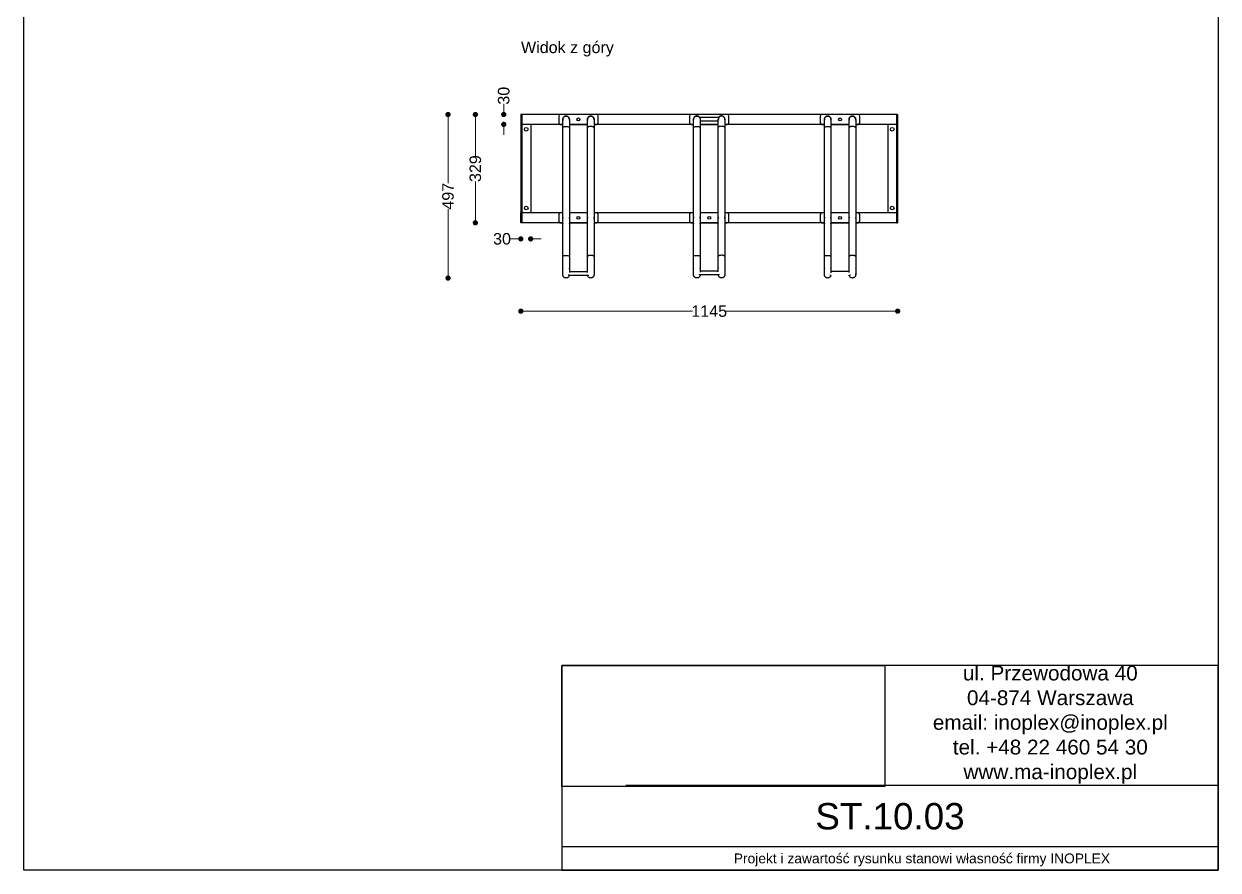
# Model space of a CAD drawing. Header units: millimetres. Extents: x 10366 to 13995, y 24552 to 29685.
# Drawn here: x 10366 to 13995, y 24552 to 27125 of the extents above; entities that cross this region are included whole.
import ezdxf

# ---------------------------------------------------------------- set-up
doc = ezdxf.new("R2010")
doc.units = ezdxf.units.MM
doc.header["$LTSCALE"] = 3
doc.layers.add('DomyÅ›lny', color=7, linetype='Continuous')
doc.styles.get("Standard").update_dxf_attribs({"font": 'arial.ttf'})
doc.dimstyles.new('MATEUSZ', dxfattribs={"dimtxt": 35, "dimasz": 16, "dimexe": 0.18, "dimexo": 0.0625, "dimgap": 0.09, "dimtad": 0, "dimdec": 0, "dimdsep": 46, "dimtxsty": 'Standard', "dimblk": 'DOT', "dimcen": 0.09, "dimse1": 1, "dimse2": 1, "dimadec": 0, "dimazin": 0, "dimtfac": 1, "dimtdec": 0, "dimtofl": 0, "dimtmove": 0, "dimatfit": 3, "dimfxl": 1, "dimtolj": 1, "dimtzin": 0, "dimlwd": 9, "dimlwe": 9, "dimarcsym": 0})
picture_1 = doc.add_image_def('image1.jpg', size_in_pixel=(1896, 709))

# ---------------------------------------------------------------- blocks, each defined once
blk = doc.blocks.new('_Dot')
at = {"color": 0, "linetype": 'ByBlock', "lineweight": -2}
blk.add_line((-0.5, 0), (-1, 0), dxfattribs=at)
at = {"color": 0, "linetype": 'ByBlock', "const_width": 0.5}
blk.add_lwpolyline([(-0.25, 0, 1), (0.25, 0, 1)], format="xyb", close=True, dxfattribs=at)
blk = doc.blocks.new('*D31')
at = {"color": 0, "lineweight": 9, "transparency": 16777216}
for p, q in [((11824.3, 26865.6), (11824.3, 26881.6)), ((11824.3, 26803.6), (11824.3, 26787.6))]:
    blk.add_line(p, q, dxfattribs=at)
at = {"layer": 'Defpoints', "color": 0, "transparency": 16777216}
for p in [(11824.3, 26849.6), (11876.2, 26849.6), (11906.2, 26819.6)]:
    blk.add_point(p, dxfattribs=at)
at = {"color": 0, "lineweight": 9, "transparency": 16777216, "xscale": 16, "yscale": 16, "zscale": 16}
for p, rotation in [((11824.3, 26849.6), 270), ((11824.3, 26819.6), 90)]:
    blk.add_blockref('_Dot', p, dxfattribs=dict(at, rotation=rotation))
at = {"color": 0, "transparency": 16777216, "insert": (11824.3, 26906.7), "char_height": 35, "attachment_point": 5, "rotation": 90}
blk.add_mtext('\\A1;30', dxfattribs=at)
blk = doc.blocks.new('*D32')
at = {"color": 0, "lineweight": 9, "transparency": 16777216}
for p, q in [((11860.2, 26471.5), (11844.2, 26471.5)), ((11922.2, 26471.5), (11938.2, 26471.5))]:
    blk.add_line(p, q, dxfattribs=at)
at = {"layer": 'Defpoints', "color": 0, "transparency": 16777216}
for p in [(11876.2, 26550.5), (11906.2, 26550.5), (11876.2, 26471.5)]:
    blk.add_point(p, dxfattribs=at)
at = {"color": 0, "lineweight": 9, "transparency": 16777216, "xscale": 16, "yscale": 16, "zscale": 16}
blk.add_blockref('_Dot', (11876.2, 26471.5), dxfattribs=at)
at = {"color": 0, "lineweight": 9, "transparency": 16777216, "xscale": 16, "yscale": 16, "zscale": 16, "rotation": 180}
blk.add_blockref('_Dot', (11906.2, 26471.5), dxfattribs=at)
at = {"color": 0, "transparency": 16777216, "insert": (11819.1, 26471.5), "char_height": 35, "attachment_point": 5}
blk.add_mtext('\\A1;30', dxfattribs=at)
blk = doc.blocks.new('*D33')
at = {"color": 0, "lineweight": 9, "transparency": 16777216}
for p, q in [((11892.2, 26251.8), (12397.8, 26251.8)), ((13005.2, 26251.8), (12499.5, 26251.8))]:
    blk.add_line(p, q, dxfattribs=at)
at = {"layer": 'Defpoints', "color": 0, "transparency": 16777216}
for p in [(11876.2, 26520.5), (13021.2, 26520.5), (13021.2, 26251.8)]:
    blk.add_point(p, dxfattribs=at)
at = {"color": 0, "lineweight": 9, "transparency": 16777216, "xscale": 16, "yscale": 16, "zscale": 16, "rotation": 180}
blk.add_blockref('_Dot', (11876.2, 26251.8), dxfattribs=at)
at = {"color": 0, "lineweight": 9, "transparency": 16777216, "xscale": 16, "yscale": 16, "zscale": 16}
blk.add_blockref('_Dot', (13021.2, 26251.8), dxfattribs=at)
at = {"color": 0, "transparency": 16777216, "insert": (12448.7, 26251.8), "char_height": 35, "attachment_point": 5}
blk.add_mtext('\\A1;1145', dxfattribs=at)
blk = doc.blocks.new('*D34')
at = {"color": 0, "lineweight": 9, "transparency": 16777216}
for p, q in [((11655, 26833.6), (11655, 26640.6)), ((11655, 26368.5), (11655, 26561.6))]:
    blk.add_line(p, q, dxfattribs=at)
at = {"layer": 'Defpoints', "color": 0, "transparency": 16777216}
for p in [(11655, 26849.6), (11876.2, 26849.6), (12013.7, 26352.5)]:
    blk.add_point(p, dxfattribs=at)
at = {"color": 0, "lineweight": 9, "transparency": 16777216, "xscale": 16, "yscale": 16, "zscale": 16}
for p, rotation in [((11655, 26849.6), 90), ((11655, 26352.5), 270)]:
    blk.add_blockref('_Dot', p, dxfattribs=dict(at, rotation=rotation))
at = {"color": 0, "transparency": 16777216, "insert": (11655, 26601.1), "char_height": 35, "attachment_point": 5, "rotation": 90}
blk.add_mtext('\\A1;497', dxfattribs=at)
blk = doc.blocks.new('*D35')
at = {"color": 0, "lineweight": 9, "transparency": 16777216}
for p, q in [((11738.1, 26833.6), (11738.1, 26723.8)), ((11738.1, 26536.5), (11738.1, 26646.3))]:
    blk.add_line(p, q, dxfattribs=at)
at = {"layer": 'Defpoints', "color": 0, "transparency": 16777216}
for p in [(11876.2, 26849.6), (11738.1, 26520.5), (11876.2, 26520.5)]:
    blk.add_point(p, dxfattribs=at)
at = {"color": 0, "lineweight": 9, "transparency": 16777216, "xscale": 16, "yscale": 16, "zscale": 16}
for p, rotation in [((11738.1, 26849.6), 90), ((11738.1, 26520.5), 270)]:
    blk.add_blockref('_Dot', p, dxfattribs=dict(at, rotation=rotation))
at = {"color": 0, "transparency": 16777216, "insert": (11738.1, 26685.1), "char_height": 35, "attachment_point": 5, "rotation": 90}
blk.add_mtext('\\A1;329', dxfattribs=at)

msp = doc.modelspace()

# ---------------------------------------------------------------- linework, layer by layer
for p, q in [((13995, 24809.6), (12194.9, 24809.6)), ((13994.7, 24623), (12001.1, 24623))]:
    msp.add_line(p, q)
for points in [[(10366.2, 24552.5), (10366.2, 29684.6), (13995, 29684.6), (13995, 24552.5)], [(12001.1, 24552.5), (13995, 24552.5), (13995, 25174.2), (12001.1, 25174.2)]]:
    msp.add_lwpolyline(points, close=True)
at = {"layer": 'DomyÅ›lny'}
for p, q in [((11876.2, 26849.6), (11876.2, 26520.5)), ((11879.2, 26849.6), (11876.2, 26849.6)), ((11876.2, 26849.6), (11876.2, 26819.6)), ((13021.2, 26849.6), (11876.2, 26849.6)), ((12003.7, 26819.6), (11876.2, 26819.6)), ((11879.2, 26849.6), (11879.2, 26520.5)), ((11906.2, 26819.6), (11906.2, 26550.5)), ((11991.2, 26844.6), (11991.2, 26824.6)), ((12106.2, 26849.6), (11996.2, 26849.6)), ((11996.2, 26819.6), (12003.7, 26819.6)), ((12078.7, 26819.6), (12023.7, 26819.6)), ((12023.7, 26819.6), (12078.7, 26819.6)), ((12401.1, 26819.6), (12098.7, 26819.6)), ((12098.7, 26819.6), (12106.2, 26819.6)), ((12111.2, 26824.6), (12111.2, 26844.6)), ((12388.7, 26844.6), (12388.7, 26824.6)), ((12503.7, 26849.6), (12393.7, 26849.6)), ((12393.7, 26819.6), (12401.1, 26819.6)), ((12418.7, 26841.1), (12478.7, 26841.1)), ((12476.2, 26829.1), (12421.1, 26829.1)), ((12476.2, 26819.6), (12421.1, 26819.6)), ((12421.1, 26819.6), (12476.2, 26819.6)), ((12798.7, 26819.6), (12496.2, 26819.6)), ((12496.2, 26819.6), (12503.7, 26819.6)), ((12508.7, 26824.6), (12508.7, 26844.6)), ((12786.2, 26844.6), (12786.2, 26824.6)), ((12901.2, 26849.6), (12791.2, 26849.6)), ((12791.2, 26819.6), (12798.7, 26819.6)), ((12873.7, 26819.6), (12818.7, 26819.6)), ((12818.7, 26819.6), (12873.7, 26819.6)), ((13021.2, 26819.6), (12893.7, 26819.6)), ((12893.7, 26819.6), (12901.2, 26819.6)), ((12906.2, 26824.6), (12906.2, 26844.6)), ((12991.2, 26819.6), (12991.2, 26550.5)), ((13018.2, 26849.6), (13018.2, 26520.5)), ((13018.2, 26849.6), (13021.2, 26849.6)), ((13021.2, 26849.6), (13021.2, 26520.5)), ((13021.2, 26849.6), (13021.2, 26819.6)), ((12003.7, 26417.6), (12003.7, 26809.6)), ((12023.7, 26809.6), (12023.7, 26417.6)), ((12078.7, 26417.6), (12078.7, 26809.6)), ((12098.7, 26809.6), (12098.7, 26417.6)), ((12401.1, 26417.6), (12401.1, 26809.7)), ((12421.1, 26809.7), (12421.1, 26417.6)), ((12476.2, 26418), (12476.2, 26810)), ((12496.2, 26810), (12496.2, 26418)), ((12798.7, 26417.6), (12798.7, 26809.6)), ((12818.7, 26809.6), (12818.7, 26417.6)), ((12873.7, 26417.6), (12873.7, 26809.6)), ((12893.7, 26809.6), (12893.7, 26417.6)), ((12003.7, 26550.5), (11876.2, 26550.5)), ((11876.2, 26520.5), (11876.2, 26550.5)), ((11991.2, 26545.5), (11991.2, 26525.5)), ((12003.7, 26550.5), (11996.2, 26550.5)), ((12078.7, 26550.5), (12023.7, 26550.5)), ((12078.7, 26550.5), (12023.7, 26550.5)), ((12401.1, 26550.5), (12098.7, 26550.5)), ((12106.2, 26550.5), (12098.7, 26550.5)), ((12111.2, 26525.5), (12111.2, 26545.5)), ((12388.7, 26545.5), (12388.7, 26525.5)), ((12401.1, 26550.5), (12393.7, 26550.5)), ((12476.2, 26550.5), (12421.1, 26550.5)), ((12476.2, 26550.5), (12421.1, 26550.5)), ((12798.7, 26550.5), (12496.2, 26550.5)), ((12503.7, 26550.5), (12496.2, 26550.5)), ((12508.7, 26525.5), (12508.7, 26545.5)), ((12786.2, 26545.5), (12786.2, 26525.5)), ((12798.7, 26550.5), (12791.2, 26550.5)), ((12873.7, 26550.5), (12818.7, 26550.5)), ((12873.7, 26550.5), (12818.7, 26550.5)), ((13021.2, 26550.5), (12893.7, 26550.5)), ((12901.2, 26550.5), (12893.7, 26550.5)), ((12906.2, 26525.5), (12906.2, 26545.5)), ((13021.2, 26520.5), (13021.2, 26550.5)), ((11879.2, 26520.5), (11876.2, 26520.5)), ((12003.7, 26520.5), (11876.2, 26520.5)), ((11996.2, 26520.5), (12003.7, 26520.5)), ((12078.7, 26520.5), (12023.7, 26520.5)), ((12023.7, 26520.5), (12078.7, 26520.5)), ((12401.1, 26520.5), (12098.7, 26520.5)), ((12098.7, 26520.5), (12106.2, 26520.5)), ((12393.7, 26520.5), (12401.1, 26520.5)), ((12476.2, 26520.5), (12421.1, 26520.5)), ((12421.1, 26520.5), (12476.2, 26520.5)), ((12798.7, 26520.5), (12496.2, 26520.5)), ((12496.2, 26520.5), (12503.7, 26520.5)), ((12791.2, 26520.5), (12798.7, 26520.5)), ((12873.7, 26520.5), (12818.7, 26520.5)), ((12818.7, 26520.5), (12873.7, 26520.5)), ((13021.2, 26520.5), (12893.7, 26520.5)), ((12893.7, 26520.5), (12901.2, 26520.5)), ((13018.2, 26520.5), (13021.2, 26520.5)), ((12081.2, 26360.6), (12021.2, 26360.6)), ((12023.7, 26372.6), (12078.7, 26372.6)), ((12478.8, 26361.9), (12418.8, 26361.9)), ((12421.1, 26373.9), (12476.2, 26373.9)), ((12873.7, 26372.6), (12818.7, 26372.6))]:
    msp.add_line(p, q, dxfattribs=at)
for points in [[(12013.7, 26844.9, 0), (12012.6, 26844.9, 0), (12011.4, 26844.7, 0), (12010.4, 26844.4, 0), (12009.3, 26844, 0), (12008.4, 26843.4, 0), (12007.5, 26842.8, 0), (12006.6, 26842, 0), (12005.9, 26841.2, 0), (12005.2, 26840.3, 0), (12004.7, 26839.4, 0), (12004.3, 26838.4, 0), (12004, 26837.3, 0), (12003.8, 26836.3, 0), (12003.7, 26835.2, 0), (12003.7, 26834.1, 0), (12003.9, 26832.9, 0)], [(12004, 26832.3, 0), (12003.8, 26833.3, 0), (12003.7, 26834.4, 0), (12003.7, 26835.4, 0), (12003.9, 26836.5, 0), (12004.1, 26837.6, 0), (12004.5, 26838.7, 0), (12005.1, 26839.7, 0), (12005.7, 26840.7, 0), (12006.5, 26841.6, 0), (12007.4, 26842.4, 0), (12008.4, 26843.1, 0), (12009.4, 26843.7, 0), (12010.5, 26844.1, 0), (12011.6, 26844.4, 0), (12012.6, 26844.6, 0), (12013.7, 26844.6, 0)], [(12003.7, 26809.6, 0), (12003.7, 26834.6, 0)], [(12023.5, 26833.2, 0), (12023.7, 26834.3, 0), (12023.7, 26835.4, 0), (12023.6, 26836.5, 0), (12023.3, 26837.6, 0), (12023, 26838.6, 0), (12022.5, 26839.6, 0), (12022, 26840.6, 0), (12021.3, 26841.4, 0), (12020.5, 26842.2, 0), (12019.7, 26842.9, 0), (12018.8, 26843.5, 0), (12017.9, 26844, 0), (12016.9, 26844.4, 0), (12015.8, 26844.7, 0), (12014.8, 26844.9, 0), (12013.7, 26844.9, 0)], [(12013.7, 26844.6, 0), (12014.7, 26844.6, 0), (12015.8, 26844.4, 0), (12016.9, 26844.1, 0), (12018, 26843.7, 0), (12019.1, 26843.1, 0), (12020, 26842.4, 0), (12020.9, 26841.5, 0), (12021.7, 26840.6, 0), (12022.4, 26839.6, 0), (12022.9, 26838.5, 0), (12023.3, 26837.4, 0), (12023.5, 26836.3, 0), (12023.7, 26835.3, 0), (12023.7, 26834.2, 0), (12023.6, 26833.1, 0), (12023.3, 26832, 0)], [(12023.7, 26834.6, 0), (12023.7, 26834.6, 0), (12023.7, 26834.6, 0), (12023.7, 26834.6, 0), (12023.7, 26834.6, 0), (12023.7, 26834.5, 0), (12023.7, 26833.6, 0), (12023.7, 26829.2, 0), (12023.7, 26809.6, 0)], [(12078.8, 26833.2, 0), (12078.7, 26834.3, 0), (12078.7, 26835.4, 0), (12078.8, 26836.5, 0), (12079, 26837.6, 0), (12079.4, 26838.6, 0), (12079.8, 26839.6, 0), (12080.4, 26840.6, 0), (12081.1, 26841.4, 0), (12081.8, 26842.2, 0), (12082.6, 26842.9, 0), (12083.5, 26843.5, 0), (12084.5, 26844, 0), (12085.5, 26844.4, 0), (12086.5, 26844.7, 0), (12087.6, 26844.9, 0), (12088.7, 26844.9, 0)], [(12088.7, 26844.6, 0), (12087.6, 26844.6, 0), (12086.5, 26844.4, 0), (12085.4, 26844.1, 0), (12084.4, 26843.7, 0), (12083.3, 26843.1, 0), (12082.3, 26842.4, 0), (12081.4, 26841.5, 0), (12080.7, 26840.6, 0), (12080, 26839.6, 0), (12079.5, 26838.5, 0), (12079.1, 26837.4, 0), (12078.8, 26836.3, 0), (12078.7, 26835.3, 0), (12078.7, 26834.2, 0), (12078.8, 26833.1, 0), (12079, 26832, 0)], [(12078.7, 26809.6, 0), (12078.7, 26834.6, 0)], [(12088.7, 26844.9, 0), (12089.8, 26844.9, 0), (12090.9, 26844.7, 0), (12092, 26844.4, 0), (12093, 26844, 0), (12093.9, 26843.5, 0), (12094.8, 26842.8, 0), (12095.7, 26842.1, 0), (12096.4, 26841.3, 0), (12097, 26840.4, 0), (12097.6, 26839.5, 0), (12098, 26838.5, 0), (12098.4, 26837.5, 0), (12098.6, 26836.4, 0), (12098.7, 26835.4, 0), (12098.7, 26834.3, 0), (12098.5, 26833.2, 0)], [(12098.4, 26832.3, 0), (12098.6, 26833.3, 0), (12098.7, 26834.4, 0), (12098.7, 26835.4, 0), (12098.5, 26836.5, 0), (12098.2, 26837.6, 0), (12097.8, 26838.7, 0), (12097.3, 26839.7, 0), (12096.6, 26840.7, 0), (12095.9, 26841.6, 0), (12095, 26842.4, 0), (12094, 26843.1, 0), (12093, 26843.7, 0), (12091.9, 26844.1, 0), (12090.8, 26844.4, 0), (12089.7, 26844.6, 0), (12088.7, 26844.6, 0)], [(12098.7, 26834.6, 0), (12098.7, 26834.6, 0), (12098.7, 26834.6, 0), (12098.7, 26834.6, 0), (12098.7, 26834.6, 0), (12098.7, 26834.5, 0), (12098.7, 26833.6, 0), (12098.7, 26829.2, 0), (12098.7, 26809.6, 0)], [(12401.3, 26832.7, 0), (12401.2, 26833.8, 0), (12401.1, 26834.8, 0), (12401.2, 26835.8, 0), (12401.4, 26836.9, 0), (12401.7, 26837.9, 0), (12402.1, 26839, 0), (12402.6, 26840, 0), (12403.3, 26840.9, 0), (12404.1, 26841.8, 0), (12405, 26842.6, 0), (12405.9, 26843.2, 0), (12406.9, 26843.8, 0), (12408, 26844.2, 0), (12409.1, 26844.5, 0), (12410.1, 26844.6, 0), (12411.1, 26844.7, 0)], [(12401.1, 26809.7, 0), (12401.1, 26834.7, 0)], [(12411.1, 26844.7, 0), (12412.2, 26844.6, 0), (12413.3, 26844.4, 0), (12414.4, 26844.1, 0), (12415.5, 26843.7, 0), (12416.5, 26843.1, 0), (12417.5, 26842.4, 0), (12418.4, 26841.5, 0), (12419.2, 26840.6, 0), (12419.8, 26839.6, 0), (12420.3, 26838.5, 0), (12420.7, 26837.4, 0), (12421, 26836.3, 0), (12421.1, 26835.2, 0), (12421.1, 26834.2, 0), (12421, 26833.1, 0), (12420.8, 26832, 0)], [(12421.1, 26834.7, 0), (12421.1, 26834.7, 0), (12421.1, 26834.7, 0), (12421.1, 26834.7, 0), (12421.1, 26834.6, 0), (12421.1, 26834.6, 0), (12421.1, 26833.6, 0), (12421.1, 26829.3, 0), (12421.1, 26809.7, 0)], [(12476.2, 26810, 0), (12476.2, 26835, 0)], [(12486.2, 26845, 0), (12485.2, 26844.9, 0), (12484.1, 26844.8, 0), (12483, 26844.4, 0), (12481.9, 26844, 0), (12480.8, 26843.4, 0), (12479.8, 26842.7, 0), (12478.9, 26841.8, 0), (12478.2, 26840.9, 0), (12477.5, 26839.9, 0), (12477, 26838.8, 0), (12476.6, 26837.7, 0), (12476.4, 26836.6, 0), (12476.3, 26835.5, 0), (12476.3, 26834.4, 0), (12476.4, 26833.3, 0), (12476.6, 26832.2, 0)], [(12496, 26833, 0), (12496.2, 26834, 0), (12496.2, 26835, 0), (12496.2, 26836.1, 0), (12496, 26837.1, 0), (12495.7, 26838.2, 0), (12495.3, 26839.2, 0), (12494.8, 26840.3, 0), (12494.1, 26841.2, 0), (12493.3, 26842.1, 0), (12492.4, 26842.9, 0), (12491.5, 26843.5, 0), (12490.4, 26844.1, 0), (12489.4, 26844.5, 0), (12488.3, 26844.8, 0), (12487.3, 26844.9, 0), (12486.2, 26845, 0)], [(12496.2, 26835, 0), (12496.2, 26835, 0), (12496.2, 26835, 0), (12496.2, 26835, 0), (12496.2, 26835, 0), (12496.2, 26834.9, 0), (12496.2, 26834, 0), (12496.2, 26829.6, 0), (12496.2, 26810, 0)], [(12808.7, 26844.9, 0), (12807.6, 26844.9, 0), (12806.5, 26844.7, 0), (12805.4, 26844.4, 0), (12804.4, 26844, 0), (12803.4, 26843.5, 0), (12802.5, 26842.8, 0), (12801.7, 26842.1, 0), (12801, 26841.3, 0), (12800.3, 26840.4, 0), (12799.8, 26839.5, 0), (12799.3, 26838.5, 0), (12799, 26837.5, 0), (12798.8, 26836.4, 0), (12798.7, 26835.4, 0), (12798.7, 26834.3, 0), (12798.8, 26833.2, 0)], [(12799, 26832.3, 0), (12798.8, 26833.3, 0), (12798.7, 26834.4, 0), (12798.7, 26835.4, 0), (12798.9, 26836.5, 0), (12799.1, 26837.6, 0), (12799.5, 26838.7, 0), (12800.1, 26839.7, 0), (12800.7, 26840.7, 0), (12801.5, 26841.6, 0), (12802.4, 26842.4, 0), (12803.4, 26843.1, 0), (12804.4, 26843.7, 0), (12805.5, 26844.1, 0), (12806.6, 26844.4, 0), (12807.6, 26844.6, 0), (12808.7, 26844.6, 0)], [(12798.7, 26809.6, 0), (12798.7, 26834.6, 0)], [(12818.5, 26833.2, 0), (12818.7, 26834.3, 0), (12818.7, 26835.4, 0), (12818.6, 26836.5, 0), (12818.3, 26837.6, 0), (12818, 26838.6, 0), (12817.5, 26839.6, 0), (12817, 26840.6, 0), (12816.3, 26841.4, 0), (12815.5, 26842.2, 0), (12814.7, 26842.9, 0), (12813.8, 26843.5, 0), (12812.9, 26844, 0), (12811.9, 26844.4, 0), (12810.8, 26844.7, 0), (12809.8, 26844.9, 0), (12808.7, 26844.9, 0)], [(12808.7, 26844.6, 0), (12809.7, 26844.6, 0), (12810.8, 26844.4, 0), (12811.9, 26844.1, 0), (12813, 26843.7, 0), (12814.1, 26843.1, 0), (12815, 26842.4, 0), (12815.9, 26841.5, 0), (12816.7, 26840.6, 0), (12817.4, 26839.6, 0), (12817.9, 26838.5, 0), (12818.3, 26837.4, 0), (12818.5, 26836.3, 0), (12818.7, 26835.3, 0), (12818.7, 26834.2, 0), (12818.6, 26833.1, 0), (12818.3, 26832, 0)], [(12818.7, 26834.6, 0), (12818.7, 26834.6, 0), (12818.7, 26834.6, 0), (12818.7, 26834.6, 0), (12818.7, 26834.6, 0), (12818.7, 26834.5, 0), (12818.7, 26833.6, 0), (12818.7, 26829.2, 0), (12818.7, 26809.6, 0)], [(12873.8, 26833.2, 0), (12873.7, 26834.3, 0), (12873.7, 26835.4, 0), (12873.8, 26836.5, 0), (12874, 26837.6, 0), (12874.4, 26838.6, 0), (12874.8, 26839.6, 0), (12875.4, 26840.6, 0), (12876.1, 26841.4, 0), (12876.8, 26842.2, 0), (12877.6, 26842.9, 0), (12878.5, 26843.5, 0), (12879.5, 26844, 0), (12880.5, 26844.4, 0), (12881.5, 26844.7, 0), (12882.6, 26844.9, 0), (12883.7, 26844.9, 0)], [(12883.7, 26844.6, 0), (12882.6, 26844.6, 0), (12881.5, 26844.4, 0), (12880.4, 26844.1, 0), (12879.4, 26843.7, 0), (12878.3, 26843.1, 0), (12877.3, 26842.4, 0), (12876.4, 26841.5, 0), (12875.7, 26840.6, 0), (12875, 26839.6, 0), (12874.5, 26838.5, 0), (12874.1, 26837.4, 0), (12873.8, 26836.3, 0), (12873.7, 26835.3, 0), (12873.7, 26834.2, 0), (12873.8, 26833.1, 0), (12874, 26832, 0)], [(12873.7, 26809.6, 0), (12873.7, 26834.6, 0)], [(12883.7, 26844.9, 0), (12884.8, 26844.9, 0), (12885.9, 26844.7, 0), (12887, 26844.4, 0), (12888, 26844, 0), (12889, 26843.4, 0), (12889.9, 26842.8, 0), (12890.7, 26842, 0), (12891.5, 26841.2, 0), (12892.1, 26840.3, 0), (12892.7, 26839.4, 0), (12893.1, 26838.4, 0), (12893.4, 26837.3, 0), (12893.6, 26836.3, 0), (12893.7, 26835.2, 0), (12893.6, 26834.1, 0), (12893.5, 26832.9, 0)], [(12893.4, 26832.3, 0), (12893.6, 26833.3, 0), (12893.7, 26834.4, 0), (12893.7, 26835.4, 0), (12893.5, 26836.5, 0), (12893.2, 26837.6, 0), (12892.8, 26838.7, 0), (12892.3, 26839.7, 0), (12891.6, 26840.7, 0), (12890.9, 26841.6, 0), (12890, 26842.4, 0), (12889, 26843.1, 0), (12888, 26843.7, 0), (12886.9, 26844.1, 0), (12885.8, 26844.4, 0), (12884.7, 26844.6, 0), (12883.7, 26844.6, 0)], [(12893.7, 26834.6, 0), (12893.7, 26834.6, 0), (12893.7, 26834.6, 0), (12893.7, 26834.6, 0), (12893.7, 26834.6, 0), (12893.7, 26834.5, 0), (12893.7, 26833.6, 0), (12893.7, 26829.2, 0), (12893.7, 26809.6, 0)], [(12003.7, 26809.6, 0), (12003.7, 26809.8, 0), (12003.7, 26810, 0), (12003.8, 26810.2, 0), (12003.8, 26810.3, 0), (12003.9, 26810.5, 0), (12004.1, 26810.7, 0), (12004.4, 26811, 0), (12004.8, 26811.4, 0), (12005.3, 26811.7, 0), (12005.9, 26812, 0), (12007.4, 26812.6, 0), (12009.1, 26813, 0), (12010.9, 26813.3, 0), (12013.7, 26813.4, 0)], [(12013.7, 26813.4, 0), (12017.4, 26813.2, 0), (12019.2, 26812.8, 0), (12020.8, 26812.3, 0), (12022.1, 26811.7, 0), (12022.6, 26811.4, 0), (12023, 26811, 0), (12023.3, 26810.7, 0), (12023.4, 26810.5, 0), (12023.5, 26810.3, 0), (12023.6, 26810.2, 0), (12023.6, 26810, 0), (12023.7, 26809.8, 0), (12023.7, 26809.6, 0)], [(12088.7, 26813.4, 0), (12085, 26813.2, 0), (12083.2, 26812.8, 0), (12081.6, 26812.3, 0), (12080.3, 26811.7, 0), (12079.8, 26811.4, 0), (12079.4, 26811, 0), (12079.1, 26810.7, 0), (12078.9, 26810.5, 0), (12078.8, 26810.3, 0), (12078.8, 26810.2, 0), (12078.7, 26810, 0), (12078.7, 26809.8, 0), (12078.7, 26809.6, 0)], [(12098.7, 26809.6, 0), (12098.7, 26809.8, 0), (12098.6, 26810, 0), (12098.6, 26810.2, 0), (12098.5, 26810.3, 0), (12098.4, 26810.5, 0), (12098.3, 26810.7, 0), (12098, 26811, 0), (12097.6, 26811.4, 0), (12097.1, 26811.7, 0), (12096.4, 26812, 0), (12095, 26812.6, 0), (12093.3, 26813, 0), (12091.4, 26813.3, 0), (12088.7, 26813.4, 0)], [(12401.1, 26809.7, 0), (12401.1, 26809.8, 0), (12401.2, 26810, 0), (12401.2, 26810.2, 0), (12401.3, 26810.4, 0), (12401.4, 26810.5, 0), (12401.5, 26810.7, 0), (12401.8, 26811.1, 0), (12402.2, 26811.4, 0), (12402.7, 26811.7, 0), (12403.4, 26812.1, 0), (12404.8, 26812.6, 0), (12406.5, 26813, 0), (12408.4, 26813.3, 0), (12411.1, 26813.4, 0)], [(12411.1, 26813.4, 0), (12414.8, 26813.2, 0), (12416.6, 26812.8, 0), (12418.2, 26812.3, 0), (12419.5, 26811.7, 0), (12420, 26811.4, 0), (12420.4, 26811.1, 0), (12420.7, 26810.7, 0), (12420.9, 26810.5, 0), (12420.9, 26810.4, 0), (12421, 26810.2, 0), (12421.1, 26810, 0), (12421.1, 26809.8, 0), (12421.1, 26809.7, 0)], [(12486.2, 26813.8, 0), (12482.6, 26813.5, 0), (12480.8, 26813.2, 0), (12479.2, 26812.7, 0), (12477.9, 26812.1, 0), (12477.4, 26811.7, 0), (12476.9, 26811.4, 0), (12476.6, 26811, 0), (12476.5, 26810.9, 0), (12476.4, 26810.7, 0), (12476.3, 26810.5, 0), (12476.3, 26810.3, 0), (12476.3, 26810.2, 0), (12476.2, 26810, 0)], [(12496.2, 26810, 0), (12496.2, 26810.2, 0), (12496.2, 26810.3, 0), (12496.2, 26810.5, 0), (12496.1, 26810.7, 0), (12496, 26810.9, 0), (12495.9, 26811, 0), (12495.5, 26811.4, 0), (12495.1, 26811.7, 0), (12494.6, 26812.1, 0), (12494, 26812.4, 0), (12492.6, 26812.9, 0), (12490.8, 26813.4, 0), (12489, 26813.6, 0), (12486.2, 26813.8, 0)], [(12798.7, 26809.6, 0), (12798.7, 26809.8, 0), (12798.7, 26810, 0), (12798.8, 26810.2, 0), (12798.8, 26810.3, 0), (12798.9, 26810.5, 0), (12799.1, 26810.7, 0), (12799.4, 26811, 0), (12799.8, 26811.4, 0), (12800.3, 26811.7, 0), (12800.9, 26812, 0), (12802.4, 26812.6, 0), (12804.1, 26813, 0), (12805.9, 26813.3, 0), (12808.7, 26813.4, 0)], [(12808.7, 26813.4, 0), (12812.4, 26813.2, 0), (12814.2, 26812.8, 0), (12815.8, 26812.3, 0), (12817.1, 26811.7, 0), (12817.6, 26811.4, 0), (12818, 26811, 0), (12818.3, 26810.7, 0), (12818.4, 26810.5, 0), (12818.5, 26810.3, 0), (12818.6, 26810.2, 0), (12818.6, 26810, 0), (12818.7, 26809.8, 0), (12818.7, 26809.6, 0)], [(12883.7, 26813.4, 0), (12880, 26813.2, 0), (12878.2, 26812.8, 0), (12876.6, 26812.3, 0), (12875.3, 26811.7, 0), (12874.8, 26811.4, 0), (12874.4, 26811, 0), (12874.1, 26810.7, 0), (12873.9, 26810.5, 0), (12873.8, 26810.3, 0), (12873.8, 26810.2, 0), (12873.7, 26810, 0), (12873.7, 26809.8, 0), (12873.7, 26809.6, 0)], [(12893.7, 26809.6, 0), (12893.7, 26809.8, 0), (12893.6, 26810, 0), (12893.6, 26810.2, 0), (12893.5, 26810.3, 0), (12893.4, 26810.5, 0), (12893.3, 26810.7, 0), (12893, 26811, 0), (12892.6, 26811.4, 0), (12892.1, 26811.7, 0), (12891.4, 26812, 0), (12890, 26812.6, 0), (12888.3, 26813, 0), (12886.4, 26813.3, 0), (12883.7, 26813.4, 0)], [(12003.8, 26534.6, 0), (12003.7, 26536.3, 0), (12003.7, 26537.2, 0), (12003.9, 26538, 0)], [(12003.8, 26537.8, 0), (12003.7, 26536.9, 0), (12003.7, 26536, 0), (12003.7, 26535.2, 0), (12003.9, 26534.3, 0)], [(12003.8, 26537.8, 0), (12003.7, 26536.9, 0), (12003.7, 26536, 0), (12003.7, 26535.2, 0), (12003.9, 26534.3, 0)], [(12003.8, 26537.8, 0), (12003.7, 26536.2, 0)], [(12003.7, 26536.2, 0), (12003.7, 26535.2, 0), (12003.9, 26534.3, 0)], [(12023.5, 26534.6, 0), (12023.7, 26536.3, 0), (12023.6, 26537.2, 0), (12023.5, 26538, 0)], [(12023.5, 26534.6, 0), (12023.7, 26536.3, 0), (12023.6, 26537.2, 0), (12023.5, 26538, 0)], [(12023.7, 26536.2, 0), (12023.6, 26537.1, 0), (12023.5, 26538, 0)], [(12023.6, 26537.8, 0), (12023.7, 26536.1, 0), (12023.6, 26535.2, 0), (12023.5, 26534.3, 0)], [(12023.5, 26534.6, 0), (12023.7, 26536.2, 0)], [(12078.8, 26534.6, 0), (12078.7, 26536.3, 0), (12078.7, 26537.2, 0), (12078.9, 26538, 0)], [(12078.8, 26534.6, 0), (12078.7, 26536.3, 0), (12078.7, 26537.2, 0), (12078.9, 26538, 0)], [(12078.8, 26538, 0), (12078.7, 26537.1, 0), (12078.7, 26536.2, 0)], [(12078.7, 26536.2, 0), (12078.7, 26535.2, 0), (12078.9, 26534.3, 0)], [(12098.7, 26536.2, 0), (12098.6, 26537.1, 0), (12098.5, 26538, 0)], [(12098.6, 26537.8, 0), (12098.7, 26536, 0), (12098.6, 26535.2, 0), (12098.5, 26534.3, 0)], [(12098.6, 26537.8, 0), (12098.7, 26536, 0), (12098.6, 26535.2, 0), (12098.5, 26534.3, 0)], [(12098.5, 26534.6, 0), (12098.7, 26536.2, 0)], [(12401.3, 26538.2, 0), (12401.2, 26537.2, 0), (12401.1, 26536.1, 0), (12401.2, 26535.1, 0), (12401.4, 26534.1, 0)], [(12401.3, 26538.2, 0), (12401.2, 26537.2, 0), (12401.1, 26536.1, 0), (12401.2, 26535.1, 0), (12401.4, 26534.1, 0)], [(12401.3, 26538.2, 0), (12401.2, 26537.2, 0), (12401.1, 26536.2, 0)], [(12401.1, 26536.2, 0), (12401.2, 26535.1, 0), (12401.4, 26534.1, 0)], [(12420.8, 26533.9, 0), (12421.1, 26535.2, 0), (12421.1, 26536.4, 0), (12421, 26537.7, 0), (12420.7, 26539, 0)], [(12420.8, 26533.9, 0), (12421.1, 26535.2, 0), (12421.1, 26536.4, 0), (12421, 26537.7, 0), (12420.7, 26539, 0)], [(12421.1, 26536.2, 0), (12421, 26537.6, 0), (12420.7, 26539, 0)], [(12420.8, 26533.9, 0), (12421, 26535, 0), (12421.1, 26536.2, 0)], [(12476.6, 26534.1, 0), (12476.3, 26535.4, 0), (12476.2, 26536.6, 0), (12476.3, 26537.9, 0), (12476.6, 26539.2, 0)], [(12476.6, 26534.1, 0), (12476.3, 26535.4, 0), (12476.2, 26536.6, 0), (12476.3, 26537.9, 0), (12476.6, 26539.2, 0)], [(12476.5, 26538.9, 0), (12476.3, 26537.7, 0), (12476.2, 26536.5, 0)], [(12476.2, 26536.5, 0), (12476.3, 26535.2, 0), (12476.6, 26533.8, 0)], [(12496.2, 26536.5, 0), (12496.2, 26537.7, 0), (12496, 26538.7, 0)], [(12496.1, 26538.5, 0), (12496.2, 26537.4, 0), (12496.2, 26536.4, 0), (12496.2, 26535.4, 0), (12496, 26534.3, 0)], [(12496.1, 26538.5, 0), (12496.2, 26537.4, 0), (12496.2, 26536.4, 0), (12496.2, 26535.4, 0), (12496, 26534.3, 0)], [(12496, 26534.6, 0), (12496.2, 26535.5, 0), (12496.2, 26536.5, 0)], [(12798.8, 26537.8, 0), (12798.7, 26536, 0), (12798.7, 26535.2, 0), (12798.9, 26534.3, 0)], [(12798.8, 26537.8, 0), (12798.7, 26536, 0), (12798.7, 26535.2, 0), (12798.9, 26534.3, 0)], [(12798.8, 26537.8, 0), (12798.7, 26536.2, 0)], [(12798.7, 26536.2, 0), (12798.7, 26535.2, 0), (12798.9, 26534.3, 0)], [(12818.5, 26534.6, 0), (12818.7, 26536.3, 0), (12818.6, 26537.2, 0), (12818.5, 26538, 0)], [(12818.5, 26534.6, 0), (12818.7, 26536.3, 0), (12818.6, 26537.2, 0), (12818.5, 26538, 0)], [(12818.7, 26536.2, 0), (12818.6, 26537.1, 0), (12818.5, 26538, 0)], [(12818.5, 26534.6, 0), (12818.7, 26536.2, 0)], [(12873.8, 26534.6, 0), (12873.7, 26536.3, 0), (12873.7, 26537.2, 0), (12873.9, 26538, 0)], [(12873.8, 26534.6, 0), (12873.7, 26536.3, 0), (12873.7, 26537.2, 0), (12873.9, 26538, 0)], [(12873.8, 26537.8, 0), (12873.7, 26536.1, 0), (12873.7, 26535.2, 0), (12873.9, 26534.3, 0)], [(12873.8, 26537.8, 0), (12873.7, 26536.2, 0)], [(12873.7, 26536.2, 0), (12873.7, 26535.2, 0), (12873.9, 26534.3, 0)], [(12893.5, 26534.6, 0), (12893.7, 26536.3, 0), (12893.6, 26537.2, 0), (12893.5, 26538, 0)], [(12893.7, 26536.2, 0), (12893.6, 26537.1, 0), (12893.5, 26538, 0)], [(12893.6, 26537.8, 0), (12893.7, 26536, 0), (12893.6, 26535.2, 0), (12893.5, 26534.3, 0)], [(12893.6, 26537.8, 0), (12893.7, 26536, 0), (12893.6, 26535.2, 0), (12893.5, 26534.3, 0)], [(12893.5, 26534.6, 0), (12893.7, 26536.2, 0)], [(12003.8, 26518.3, 0), (12003.7, 26517.9, 0), (12003.7, 26517.5, 0)], [(12023.7, 26517.5, 0), (12023.7, 26517.8, 0), (12023.6, 26518, 0), (12023.6, 26518.3, 0), (12023.5, 26518.6, 0)], [(12078.7, 26517.5, 0), (12078.7, 26517.8, 0), (12078.7, 26518, 0), (12078.8, 26518.3, 0), (12078.9, 26518.6, 0)], [(12098.6, 26518.3, 0), (12098.7, 26517.9, 0), (12098.7, 26517.5, 0)], [(12401.3, 26518.5, 0), (12401.2, 26518.3, 0), (12401.2, 26518, 0), (12401.1, 26517.8, 0), (12401.1, 26517.5, 0)], [(12421.1, 26517.5, 0), (12421.1, 26517.9, 0), (12421, 26518.3, 0), (12420.9, 26518.7, 0), (12420.7, 26519, 0)], [(12476.2, 26517.8, 0), (12476.3, 26518.2, 0), (12476.3, 26518.6, 0), (12476.5, 26518.9, 0), (12476.6, 26519.3, 0)], [(12496.1, 26518.8, 0), (12496.2, 26518.3, 0), (12496.2, 26517.8, 0)], [(12798.8, 26518.3, 0), (12798.7, 26517.9, 0), (12798.7, 26517.5, 0)], [(12818.7, 26517.5, 0), (12818.7, 26517.8, 0), (12818.6, 26518, 0), (12818.6, 26518.3, 0), (12818.5, 26518.6, 0)], [(12873.7, 26517.5, 0), (12873.7, 26517.8, 0), (12873.7, 26518, 0), (12873.8, 26518.3, 0), (12873.9, 26518.6, 0)], [(12893.6, 26518.3, 0), (12893.7, 26517.9, 0), (12893.7, 26517.5, 0)], [(12003.7, 26417.6, 0), (12003.7, 26417.8, 0), (12003.7, 26417.9, 0), (12003.8, 26418.1, 0), (12003.8, 26418.3, 0), (12003.9, 26418.5, 0), (12004.1, 26418.6, 0), (12004.4, 26419, 0), (12004.8, 26419.3, 0), (12005.3, 26419.7, 0), (12005.9, 26420, 0), (12007.4, 26420.5, 0), (12009.1, 26421, 0), (12010.9, 26421.2, 0), (12013.7, 26421.4, 0)], [(12013.7, 26421.4, 0), (12017.4, 26421.1, 0), (12019.2, 26420.8, 0), (12020.8, 26420.3, 0), (12022.1, 26419.7, 0), (12022.6, 26419.3, 0), (12023, 26419, 0), (12023.3, 26418.6, 0), (12023.4, 26418.5, 0), (12023.5, 26418.3, 0), (12023.6, 26418.1, 0), (12023.6, 26417.9, 0), (12023.7, 26417.8, 0), (12023.7, 26417.6, 0)], [(12088.7, 26421.4, 0), (12085, 26421.1, 0), (12083.2, 26420.8, 0), (12081.6, 26420.3, 0), (12080.3, 26419.7, 0), (12079.8, 26419.3, 0), (12079.4, 26419, 0), (12079.1, 26418.6, 0), (12078.9, 26418.5, 0), (12078.8, 26418.3, 0), (12078.8, 26418.1, 0), (12078.7, 26417.9, 0), (12078.7, 26417.8, 0), (12078.7, 26417.6, 0)], [(12098.7, 26417.6, 0), (12098.7, 26417.8, 0), (12098.6, 26417.9, 0), (12098.6, 26418.1, 0), (12098.5, 26418.3, 0), (12098.4, 26418.5, 0), (12098.3, 26418.6, 0), (12098, 26419, 0), (12097.6, 26419.3, 0), (12097.1, 26419.7, 0), (12096.4, 26420, 0), (12095, 26420.5, 0), (12093.3, 26421, 0), (12091.4, 26421.2, 0), (12088.7, 26421.4, 0)], [(12401.1, 26417.6, 0), (12401.1, 26417.8, 0), (12401.2, 26418, 0), (12401.2, 26418.1, 0), (12401.3, 26418.3, 0), (12401.4, 26418.5, 0), (12401.5, 26418.7, 0), (12401.8, 26419, 0), (12402.2, 26419.4, 0), (12402.7, 26419.7, 0), (12403.4, 26420, 0), (12404.8, 26420.6, 0), (12406.5, 26421, 0), (12408.4, 26421.3, 0), (12411.1, 26421.4, 0)], [(12411.1, 26421.4, 0), (12414.8, 26421.1, 0), (12416.6, 26420.8, 0), (12418.2, 26420.3, 0), (12419.5, 26419.7, 0), (12420, 26419.4, 0), (12420.4, 26419, 0), (12420.7, 26418.7, 0), (12420.9, 26418.5, 0), (12420.9, 26418.3, 0), (12421, 26418.1, 0), (12421.1, 26418, 0), (12421.1, 26417.8, 0), (12421.1, 26417.6, 0)], [(12486.2, 26421.7, 0), (12482.6, 26421.5, 0), (12480.8, 26421.1, 0), (12479.2, 26420.6, 0), (12477.9, 26420, 0), (12477.4, 26419.7, 0), (12476.9, 26419.3, 0), (12476.6, 26419, 0), (12476.5, 26418.8, 0), (12476.4, 26418.6, 0), (12476.3, 26418.5, 0), (12476.3, 26418.3, 0), (12476.3, 26418.1, 0), (12476.2, 26418, 0)], [(12476.2, 26370.9, 0), (12476.2, 26418, 0)], [(12496.2, 26418, 0), (12496.2, 26418.1, 0), (12496.2, 26418.3, 0), (12496.2, 26418.5, 0), (12496.1, 26418.6, 0), (12496, 26418.8, 0), (12495.9, 26419, 0), (12495.5, 26419.3, 0), (12495.1, 26419.7, 0), (12494.6, 26420, 0), (12494, 26420.3, 0), (12492.6, 26420.9, 0), (12490.8, 26421.3, 0), (12489, 26421.6, 0), (12486.2, 26421.7, 0)], [(12496.2, 26418, 0), (12496.2, 26362.9, 0)], [(12798.7, 26417.6, 0), (12798.7, 26417.8, 0), (12798.7, 26417.9, 0), (12798.8, 26418.1, 0), (12798.8, 26418.3, 0), (12798.9, 26418.5, 0), (12799.1, 26418.6, 0), (12799.4, 26419, 0), (12799.8, 26419.3, 0), (12800.3, 26419.7, 0), (12800.9, 26420, 0), (12802.4, 26420.5, 0), (12804.1, 26421, 0), (12805.9, 26421.2, 0), (12808.7, 26421.4, 0)], [(12808.7, 26421.4, 0), (12812.4, 26421.1, 0), (12814.2, 26420.8, 0), (12815.8, 26420.3, 0), (12817.1, 26419.7, 0), (12817.6, 26419.3, 0), (12818, 26419, 0), (12818.3, 26418.6, 0), (12818.4, 26418.5, 0), (12818.5, 26418.3, 0), (12818.6, 26418.1, 0), (12818.6, 26417.9, 0), (12818.7, 26417.8, 0), (12818.7, 26417.6, 0)], [(12883.7, 26421.4, 0), (12880, 26421.1, 0), (12878.2, 26420.8, 0), (12876.6, 26420.3, 0), (12875.3, 26419.7, 0), (12874.8, 26419.3, 0), (12874.4, 26419, 0), (12874.1, 26418.6, 0), (12873.9, 26418.5, 0), (12873.8, 26418.3, 0), (12873.8, 26418.1, 0), (12873.7, 26417.9, 0), (12873.7, 26417.8, 0), (12873.7, 26417.6, 0)], [(12893.7, 26417.6, 0), (12893.7, 26417.8, 0), (12893.6, 26417.9, 0), (12893.6, 26418.1, 0), (12893.5, 26418.3, 0), (12893.4, 26418.5, 0), (12893.3, 26418.6, 0), (12893, 26419, 0), (12892.6, 26419.3, 0), (12892.1, 26419.7, 0), (12891.4, 26420, 0), (12890, 26420.5, 0), (12888.3, 26421, 0), (12886.4, 26421.2, 0), (12883.7, 26421.4, 0)], [(12003.7, 26362.5, 0), (12003.7, 26362.5, 0), (12003.7, 26362.5, 0), (12003.7, 26362.5, 0), (12003.7, 26362.5, 0), (12003.7, 26362.5, 0), (12003.7, 26362.6, 0), (12003.7, 26362.6, 0), (12003.7, 26362.8, 0), (12003.7, 26365.2, 0), (12003.7, 26376.3, 0), (12003.7, 26417.6, 0)], [(12003.8, 26382.2, 0), (12003.7, 26381.8, 0), (12003.7, 26381.4, 0)], [(12023.7, 26381.4, 0), (12023.7, 26381.7, 0), (12023.6, 26381.9, 0), (12023.6, 26382.2, 0), (12023.5, 26382.5, 0)], [(12023.7, 26417.6, 0), (12023.7, 26369, 0)], [(12078.7, 26369, 0), (12078.7, 26417.6, 0)], [(12078.7, 26381.4, 0), (12078.7, 26381.7, 0), (12078.7, 26381.9, 0), (12078.8, 26382.2, 0), (12078.9, 26382.5, 0)], [(12098.6, 26382.2, 0), (12098.7, 26381.8, 0), (12098.7, 26381.4, 0)], [(12098.7, 26417.6, 0), (12098.7, 26362.5, 0)], [(12401.1, 26362.6, 0), (12401.1, 26362.6, 0), (12401.1, 26362.6, 0), (12401.1, 26362.6, 0), (12401.1, 26362.6, 0), (12401.1, 26362.6, 0), (12401.1, 26362.6, 0), (12401.1, 26362.6, 0), (12401.1, 26362.9, 0), (12401.1, 26365.2, 0), (12401.1, 26376.3, 0), (12401.1, 26417.6, 0)], [(12401.3, 26382.4, 0), (12401.2, 26381.9, 0), (12401.1, 26381.4, 0)], [(12421.1, 26381.4, 0), (12421.1, 26381.8, 0), (12421, 26382.2, 0), (12420.9, 26382.5, 0), (12420.7, 26382.9, 0)], [(12421.1, 26417.6, 0), (12421.1, 26370.4, 0)], [(12476.2, 26381.8, 0), (12476.3, 26382.1, 0), (12476.3, 26382.5, 0), (12476.4, 26382.8, 0), (12476.6, 26383.2, 0)], [(12496.1, 26382.7, 0), (12496.2, 26382.2, 0), (12496.2, 26381.8, 0)], [(12798.7, 26362.5, 0), (12798.7, 26362.5, 0), (12798.7, 26362.5, 0), (12798.7, 26362.5, 0), (12798.7, 26362.5, 0), (12798.7, 26362.5, 0), (12798.7, 26362.6, 0), (12798.7, 26362.6, 0), (12798.7, 26362.8, 0), (12798.7, 26365.2, 0), (12798.7, 26376.3, 0), (12798.7, 26417.6, 0)], [(12798.8, 26382.2, 0), (12798.7, 26381.8, 0), (12798.7, 26381.4, 0)], [(12818.7, 26381.4, 0), (12818.7, 26381.7, 0), (12818.6, 26381.9, 0), (12818.6, 26382.2, 0), (12818.5, 26382.5, 0)], [(12818.7, 26417.6, 0), (12818.7, 26368.8, 0)], [(12873.7, 26369.2, 0), (12873.7, 26417.6, 0)], [(12873.7, 26381.4, 0), (12873.7, 26381.7, 0), (12873.7, 26381.9, 0), (12873.8, 26382.2, 0), (12873.9, 26382.5, 0)], [(12893.6, 26382.2, 0), (12893.7, 26381.8, 0), (12893.7, 26381.4, 0)], [(12893.7, 26417.6, 0), (12893.7, 26362.5, 0)], [(12003.7, 26362.5, 0), (12003.8, 26363.8, 0), (12004, 26365.1, 0)], [(12013.7, 26352.5, 0), (12012.7, 26352.6, 0), (12011.7, 26352.7, 0), (12010.7, 26353, 0), (12009.8, 26353.3, 0), (12008.9, 26353.8, 0), (12008, 26354.3, 0), (12007.3, 26354.9, 0), (12006.5, 26355.5, 0), (12005.9, 26356.3, 0), (12005.3, 26357.1, 0), (12004.8, 26357.9, 0), (12004.4, 26358.8, 0), (12004.1, 26359.7, 0), (12003.9, 26360.6, 0), (12003.7, 26361.6, 0), (12003.7, 26362.5, 0)], [(12023.5, 26360.6, 0), (12023.3, 26359.7, 0), (12022.6, 26358.1, 0), (12021.7, 26356.6, 0), (12020.6, 26355.3, 0), (12019.3, 26354.2, 0), (12017.8, 26353.4, 0), (12016.2, 26352.9, 0), (12014.9, 26352.6, 0), (12013.7, 26352.5, 0)], [(12021.2, 26363, 0), (12021.2, 26361.2, 0), (12021.2, 26360.7, 0), (12021.2, 26360.6, 0), (12021.2, 26360.6, 0), (12021.2, 26360.6, 0), (12021.2, 26360.6, 0), (12021.2, 26360.6, 0), (12021.2, 26360.6, 0), (12021.2, 26360.6, 0), (12021.2, 26360.6, 0), (12021.2, 26360.6, 0), (12021.2, 26360.6, 0), (12021.2, 26360.6, 0), (12021.2, 26360.6, 0), (12021.2, 26360.6, 0), (12021.2, 26360.6, 0), (12021.2, 26360.6, 0), (12021.2, 26360.6, 0)], [(12088.7, 26352.5, 0), (12087.8, 26352.6, 0), (12086.9, 26352.7, 0), (12085.3, 26353.1, 0), (12083.7, 26353.9, 0), (12082.3, 26354.9, 0), (12081.1, 26356.1, 0), (12080.1, 26357.4, 0), (12079.3, 26359, 0), (12078.9, 26360.6, 0)], [(12081.2, 26362.5, 0), (12081.2, 26360.6, 0)], [(12098.7, 26362.5, 0), (12098.6, 26361.5, 0), (12098.5, 26360.5, 0), (12098.2, 26359.6, 0), (12097.9, 26358.6, 0), (12097.5, 26357.7, 0), (12096.9, 26356.9, 0), (12096.3, 26356.1, 0), (12095.7, 26355.4, 0), (12094.9, 26354.7, 0), (12094.2, 26354.2, 0), (12093.3, 26353.7, 0), (12092.4, 26353.3, 0), (12091.5, 26353, 0), (12090.6, 26352.7, 0), (12089.6, 26352.6, 0), (12088.7, 26352.5, 0)], [(12098.4, 26364.8, 0), (12098.6, 26363.7, 0), (12098.7, 26362.5, 0)], [(12401.1, 26362.6, 0), (12401.2, 26363.7, 0), (12401.4, 26364.9, 0)], [(12411.1, 26352.6, 0), (12410.1, 26352.6, 0), (12409.1, 26352.8, 0), (12408.2, 26353, 0), (12407.2, 26353.3, 0), (12406.3, 26353.8, 0), (12405.5, 26354.3, 0), (12404.7, 26354.9, 0), (12404, 26355.6, 0), (12403.3, 26356.3, 0), (12402.7, 26357.1, 0), (12402.3, 26357.9, 0), (12401.9, 26358.8, 0), (12401.5, 26359.7, 0), (12401.3, 26360.6, 0), (12401.2, 26361.6, 0), (12401.1, 26362.6, 0)], [(12421.1, 26362.6, 0), (12421.1, 26361.6, 0), (12420.9, 26360.6, 0), (12420.7, 26359.6, 0), (12420.3, 26358.7, 0), (12419.9, 26357.8, 0), (12419.4, 26356.9, 0), (12418.8, 26356.1, 0), (12418.1, 26355.4, 0), (12417.4, 26354.8, 0), (12416.6, 26354.2, 0), (12415.8, 26353.7, 0), (12414.9, 26353.3, 0), (12414, 26353, 0), (12413, 26352.7, 0), (12412.1, 26352.6, 0), (12411.1, 26352.6, 0)], [(12418.8, 26361.9, 0), (12418.8, 26361.9, 0), (12418.8, 26361.9, 0), (12418.8, 26361.9, 0), (12418.8, 26361.9, 0), (12418.8, 26361.9, 0), (12418.8, 26361.9, 0), (12418.8, 26361.9, 0), (12418.8, 26361.9, 0), (12418.8, 26361.9, 0), (12418.8, 26361.9, 0), (12418.8, 26361.9, 0), (12418.8, 26361.9, 0), (12418.8, 26361.9, 0), (12418.8, 26361.9, 0), (12418.8, 26362, 0), (12418.8, 26362.1, 0), (12418.8, 26362.8, 0), (12418.8, 26363.9, 0)], [(12486.2, 26352.9, 0), (12485.2, 26352.9, 0), (12484.3, 26353.1, 0), (12483.3, 26353.3, 0), (12482.3, 26353.7, 0), (12481.5, 26354.1, 0), (12480.6, 26354.6, 0), (12479.8, 26355.2, 0), (12479.1, 26355.9, 0), (12478.4, 26356.6, 0), (12477.9, 26357.4, 0), (12477.4, 26358.2, 0), (12477, 26359.1, 0), (12476.7, 26360, 0), (12476.4, 26361, 0), (12476.3, 26361.9, 0), (12476.2, 26362.9, 0)], [(12478.8, 26361.9, 0), (12478.8, 26361.9, 0), (12478.8, 26361.9, 0), (12478.8, 26361.9, 0), (12478.8, 26361.9, 0), (12478.8, 26361.9, 0), (12478.8, 26361.9, 0), (12478.8, 26361.9, 0), (12478.8, 26361.9, 0), (12478.8, 26361.9, 0), (12478.8, 26361.9, 0), (12478.8, 26361.9, 0), (12478.8, 26361.9, 0), (12478.8, 26361.9, 0), (12478.8, 26361.9, 0), (12478.8, 26362, 0), (12478.8, 26362.1, 0), (12478.8, 26362.8, 0), (12478.8, 26363.9, 0)], [(12496.2, 26362.9, 0), (12496.2, 26361.9, 0), (12496, 26360.9, 0), (12495.8, 26359.9, 0), (12495.5, 26359, 0), (12495, 26358.1, 0), (12494.5, 26357.3, 0), (12493.9, 26356.5, 0), (12493.2, 26355.7, 0), (12492.5, 26355.1, 0), (12491.7, 26354.5, 0), (12490.9, 26354, 0), (12490, 26353.6, 0), (12489.1, 26353.3, 0), (12488.2, 26353.1, 0), (12487.2, 26352.9, 0), (12486.2, 26352.9, 0)], [(12496.1, 26364.8, 0), (12496.2, 26363.9, 0), (12496.2, 26362.9, 0)], [(12798.7, 26362.5, 0), (12798.8, 26363.8, 0), (12799, 26365.1, 0)], [(12808.7, 26352.5, 0), (12807.7, 26352.6, 0), (12806.7, 26352.7, 0), (12805.7, 26353, 0), (12804.8, 26353.3, 0), (12803.9, 26353.8, 0), (12803, 26354.3, 0), (12802.3, 26354.9, 0), (12801.5, 26355.5, 0), (12800.9, 26356.3, 0), (12800.3, 26357.1, 0), (12799.8, 26357.9, 0), (12799.4, 26358.8, 0), (12799.1, 26359.7, 0), (12798.9, 26360.6, 0), (12798.7, 26361.6, 0), (12798.7, 26362.5, 0)], [(12818.5, 26360.7, 0), (12818.3, 26359.8, 0), (12818, 26359, 0), (12817.7, 26358.2, 0), (12817.3, 26357.4, 0), (12816.2, 26356, 0), (12815, 26354.8, 0), (12813.6, 26353.8, 0), (12812, 26353.1, 0), (12810.4, 26352.7, 0), (12808.7, 26352.5, 0)], [(12816.1, 26362.5, 0), (12816.1, 26360.6, 0)], [(12883.7, 26352.5, 0), (12882.8, 26352.6, 0), (12881.9, 26352.7, 0), (12881, 26352.9, 0), (12880.2, 26353.2, 0), (12879.4, 26353.5, 0), (12878.6, 26353.9, 0), (12877.8, 26354.4, 0), (12877.1, 26355, 0), (12876.5, 26355.6, 0), (12875.9, 26356.2, 0), (12874.9, 26357.7, 0), (12874.2, 26359.3, 0), (12873.8, 26360.9, 0)], [(12876.1, 26363, 0), (12876.1, 26360.6, 0)], [(12893.7, 26362.5, 0), (12893.6, 26361.5, 0), (12893.5, 26360.5, 0), (12893.2, 26359.6, 0), (12892.9, 26358.6, 0), (12892.5, 26357.7, 0), (12891.9, 26356.9, 0), (12891.3, 26356.1, 0), (12890.7, 26355.4, 0), (12889.9, 26354.7, 0), (12889.2, 26354.2, 0), (12888.3, 26353.7, 0), (12887.4, 26353.3, 0), (12886.5, 26353, 0), (12885.6, 26352.7, 0), (12884.6, 26352.6, 0), (12883.7, 26352.5, 0)], [(12893.4, 26364.8, 0), (12893.6, 26363.7, 0), (12893.7, 26362.5, 0)]]:
    msp.add_polyline3d(points, dxfattribs=at)
for centre, radius in [((12051.2, 26834.6), 4.5), ((12846.2, 26834.6), 4.5), ((11892.7, 26804.9), 5.5), ((13004.7, 26804.9), 5.5), ((11892.7, 26565.3), 5.5), ((13004.7, 26565.3), 5.5), ((12051.2, 26535.5), 4.5), ((12448.7, 26535.5), 4.5), ((12846.2, 26535.5), 4.5)]:
    msp.add_circle(centre, radius, dxfattribs=at)
for centre, radius, start, end in [((11996.2, 26844.6), 5, 90, 180), ((11996.2, 26824.6), 5, 180, 270), ((12106.2, 26844.6), 5, 0, 90), ((12106.2, 26824.6), 5, 270, 0), ((12393.7, 26844.6), 5, 90, 180), ((12393.7, 26824.6), 5, 180, 270), ((12411.1, 26835.4), 10, 90, 191.261), ((12411.1, 26835.4), 10, 32.9331, 90), ((12486.2, 26835.7), 10, 90, 149.3784), ((12486.2, 26835.7), 10, 348.1755, 90), ((12503.7, 26844.6), 5, 0, 90), ((12503.7, 26824.6), 5, 270, 0), ((12791.2, 26844.6), 5, 90, 180), ((12791.2, 26824.6), 5, 180, 270), ((12901.2, 26844.6), 5, 0, 90), ((12901.2, 26824.6), 5, 270, 0), ((11996.2, 26545.5), 5, 90, 180), ((12106.2, 26545.5), 5, 0, 90), ((12393.7, 26545.5), 5, 90, 180), ((12503.7, 26545.5), 5, 0, 90), ((12791.2, 26545.5), 5, 90, 180), ((12901.2, 26545.5), 5, 0, 90), ((11996.2, 26525.5), 5, 180, 270), ((12106.2, 26525.5), 5, 270, 0), ((12393.7, 26525.5), 5, 180, 270), ((12503.7, 26525.5), 5, 270, 0), ((12791.2, 26525.5), 5, 180, 270), ((12901.2, 26525.5), 5, 270, 0)]:
    msp.add_arc(centre, radius, start, end, dxfattribs=at)

# ---------------------------------------------------------------- texts
msp.add_text('Widok z góry', height=34.962).set_placement((11876.7, 27036.4))
at = {"attachment_point": 5}
for s, width, gutter_width, heights, insert, char_height in [('ul. Przewodowa 40\\P04-874 Warszawa\\Pemail: inoplex@inoplex.pl\\Ptel. +48 22 460 54 30\\Pwww.ma-inoplex.pl', 1019.877, 1, [432.7], (13485.1, 24994.8), 45), ('ST.10.03', 1993.625, 1, [0], (12997.9, 24715.8), 80), ('Projekt i zawartość rysunku stanowi własność firmy INOPLEX ', 1800.088, 12.5, [70.5], (13095, 24583.6), 30)]:
    msp.add_mtext_dynamic_manual_height_columns(s, width=width, gutter_width=gutter_width, heights=heights, dxfattribs=dict(at, insert=insert, char_height=char_height))

# ---------------------------------------------------------------- dimensions: what is measured, and where the dimension line sits
for base, p1, p2, picture, middle in [((11824.3, 26849.6), (11906.2, 26819.6), (11876.2, 26849.6), '*D31', (11824.3, 26906.7)), ((11655, 26849.6), (12013.7, 26352.5), (11876.2, 26849.6), '*D34', (11655, 26601.1)), ((11738.1, 26520.5), (11876.2, 26849.6), (11876.2, 26520.5), '*D35', (11738.1, 26685.1))]:
    dim = msp.add_linear_dim(base=base, p1=p1, p2=p2, angle=90, dimstyle='MATEUSZ')
    dim.commit()
    dim.dimension.update_dxf_attribs({"geometry": picture, "text_midpoint": middle})
for base, p1, p2, picture, middle in [((11876.2, 26471.5), (11906.2, 26550.5), (11876.2, 26550.5), '*D32', (11819.1, 26471.5)), ((13021.2, 26251.8), (11876.2, 26520.5), (13021.2, 26520.5), '*D33', (12448.7, 26251.8))]:
    dim = msp.add_linear_dim(base=base, p1=p1, p2=p2, dimstyle='MATEUSZ')
    dim.commit()
    dim.dimension.update_dxf_attribs({"geometry": picture, "text_midpoint": middle})

# ---------------------------------------------------------------- pictures from other files: only their frames are drawn
image = msp.add_image(picture_1, insert=(12001.1, 24807.1), size_in_units=(981.6, 367.1))
image.dxf.flags = 7

doc.saveas('drawing.dxf')
